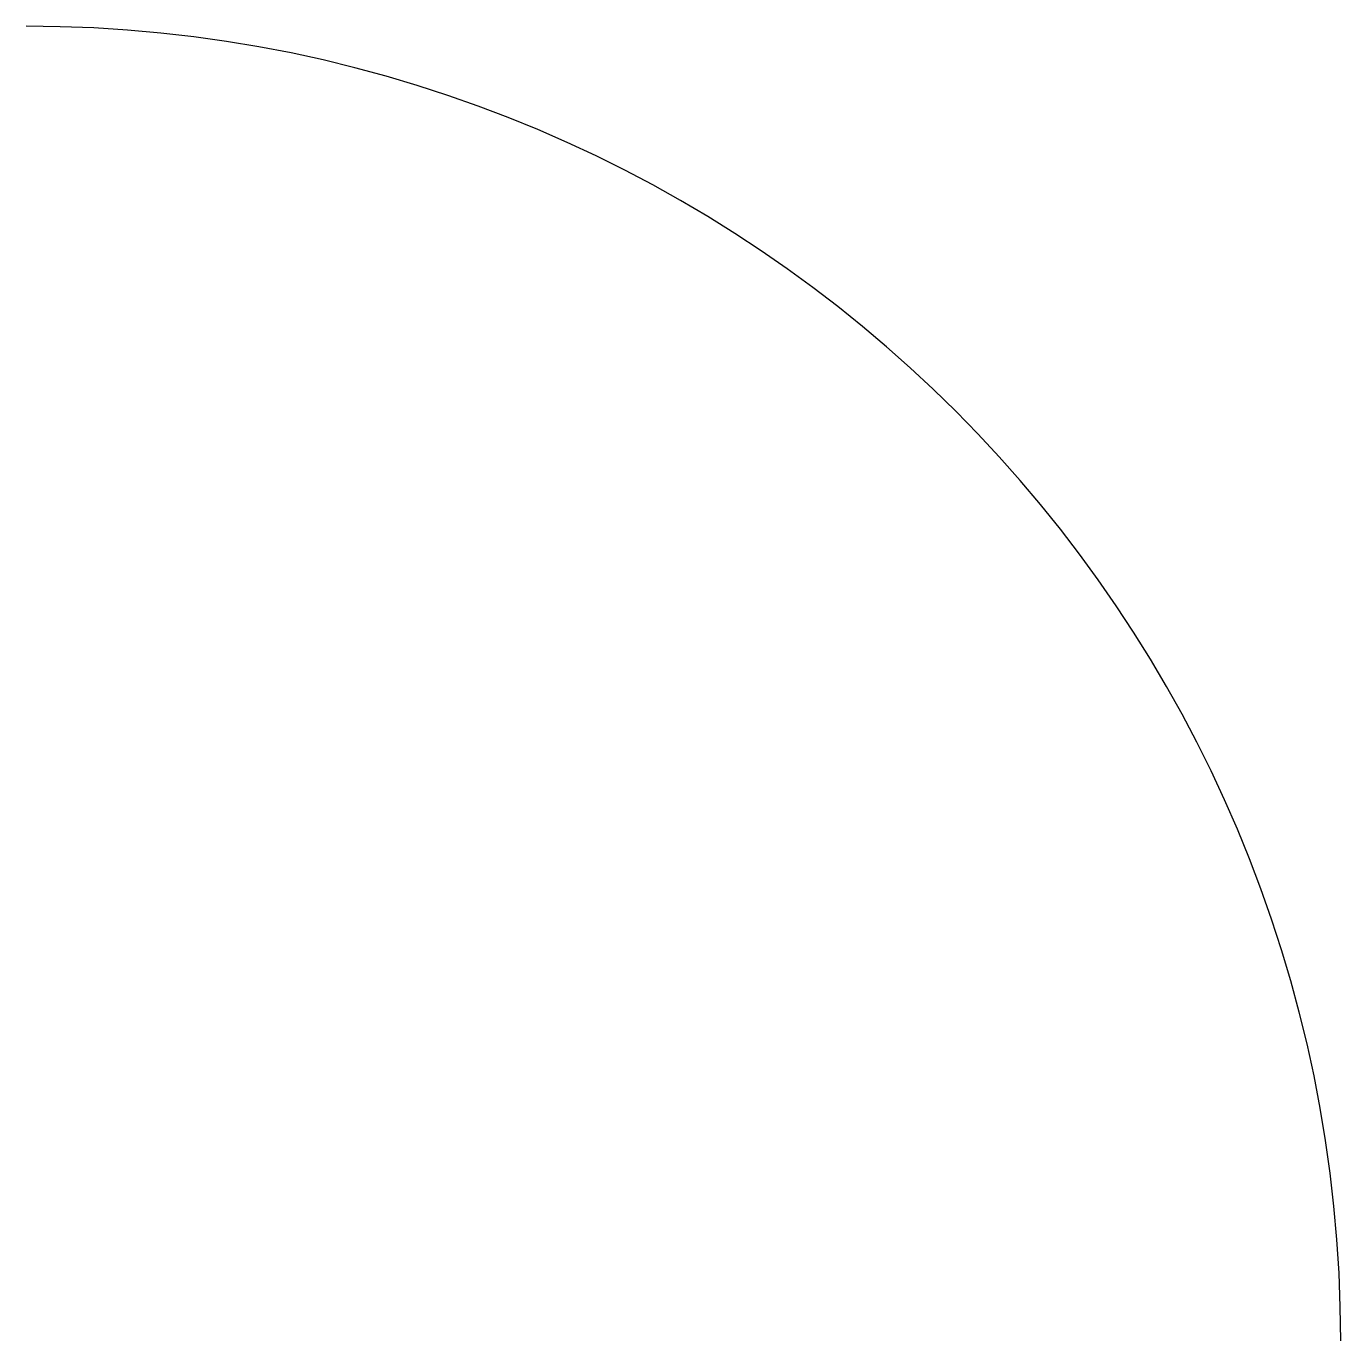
# Model space of a CAD drawing. Header units: metres. Extents: x 0 to 20, y 0 to 20.
import ezdxf

# ---------------------------------------------------------------- set-up
doc = ezdxf.new("R2010")
doc.units = ezdxf.units.M
doc.layers.get('0').update_dxf_attribs({"linetype": 'CONTINUOUS'})

msp = doc.modelspace()

# ---------------------------------------------------------------- linework, layer by layer
msp.add_arc((0, 0), 20, 0, 90)

doc.saveas('drawing.dxf')
